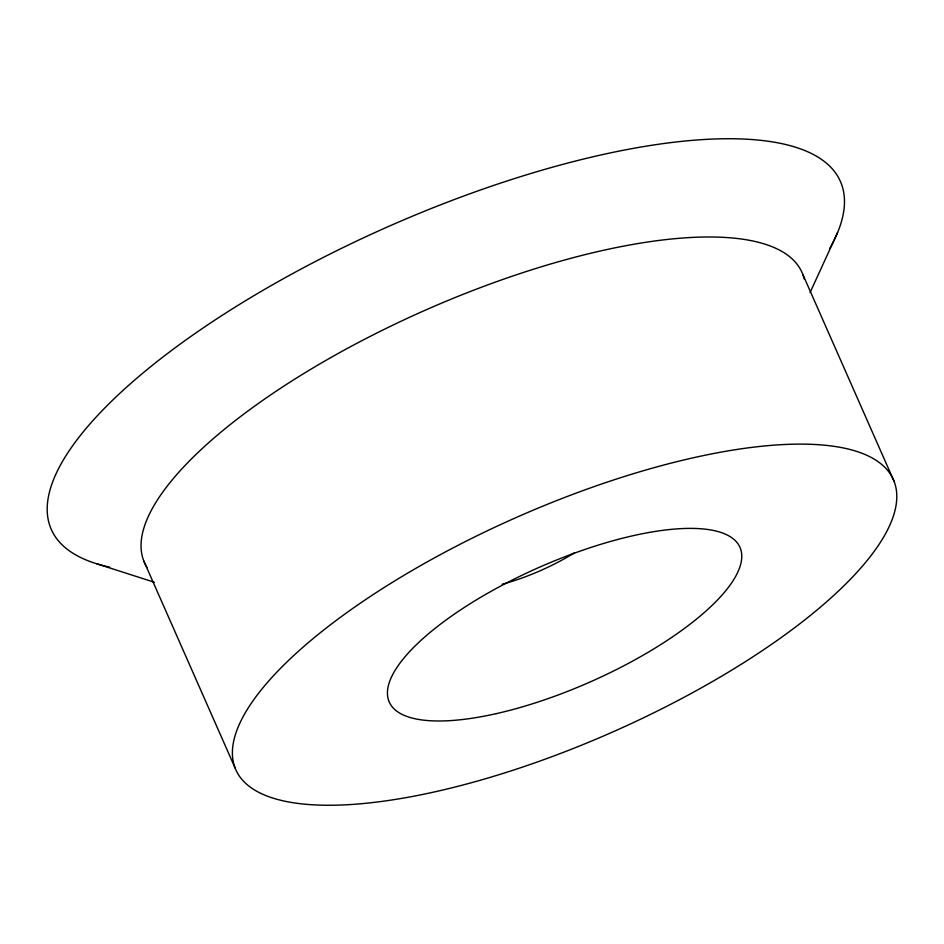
<?xml version="1.0" encoding="UTF-8"?>
<svg xmlns="http://www.w3.org/2000/svg" width="944" height="944" viewBox="0 0 944 944"><rect width="100%" height="100%" fill="white"/><g stroke="black" fill="none" stroke-linecap="round" stroke-linejoin="round"><path stroke-width="1.42" d="M810.07 292.557L837.564 232.602M96.89 563.839L154.391 582.259M802.742 274.244L894.098 481.381A359.357 117.587 -23.8 0 1 436.47 791.473A359.357 117.587 -23.8 0 1 363.239 601.198A359.357 117.587 -23.8 0 1 894.098 481.381M143.748 560.866L235.103 767.991M147.052 567.474A359.357 117.587 -23.8 0 1 427.514 309.207A359.357 117.587 -23.8 0 1 804.229 278.976M574.495 552.806A95.828 31.353 -23.8 0 1 502.173 584.253M109.681 567.143A431.219 141.104 -23.8 0 1 387.654 226.855A431.219 141.104 -23.8 0 1 829.552 248.756M496.261 713.64A191.656 62.717 -23.8 0 0 740.332 548.252A191.656 62.717 -23.8 0 0 457.203 612.16A191.656 62.717 -23.8 0 0 496.261 713.64"/></g></svg>
